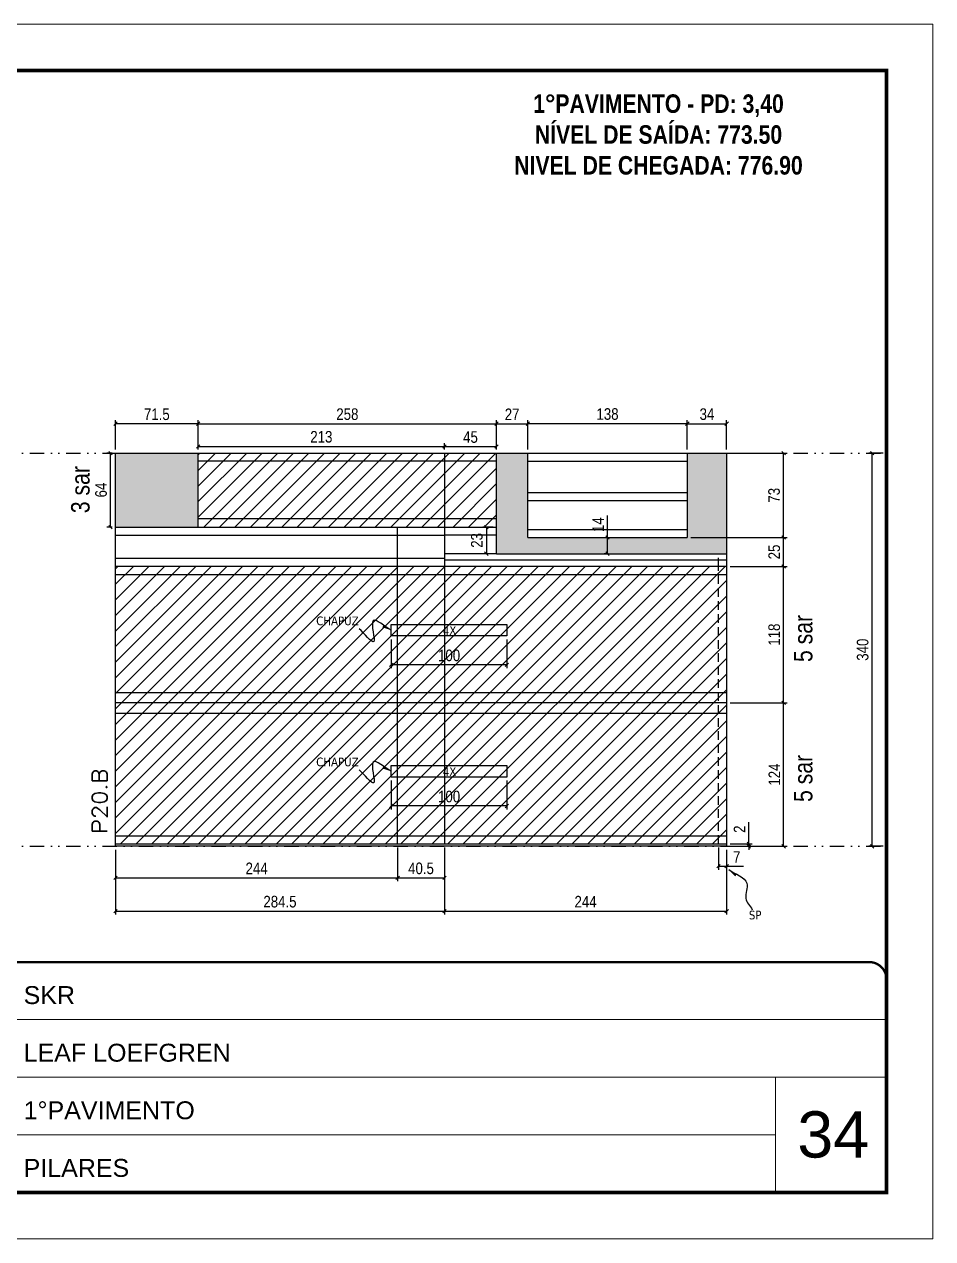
# Model space of a CAD drawing. Extents: x 14400 to 27878, y -21631 to 6985.
# Drawn here: x 16698 to 17483, y -3254 to -2204 of the extents above; entities that cross this region are included whole.
import ezdxf

# ---------------------------------------------------------------- set-up
doc = ezdxf.new("R2010")
doc.units = 0
for name, pattern in [('CONTINUO', [0]), ('DASHED', [0.75, 0.5, -0.25]), ('DIVIDE2', [0.625, 0.25, -0.125, 0, -0.125, 0, -0.125]), ('HIDDEN', [0.375, 0.25, -0.125])]:
    doc.linetypes.add(name, pattern=pattern)
for name, color, linetype, lineweight in [('CARIMBO', 255, 'Continuous', 9), ('Folhas', 255, 'Continuous', 9), ('Hachura', 251, 'Continuous', 9), ('SARRAFO DE PRESSAO', 251, 'DASHED', 9), ('Texto Seção', 7, 'Continuous', 15)]:
    doc.layers.add(name, color=color, linetype=linetype, lineweight=lineweight)
for name, color, linetype in [('COTA', 241, 'Continuous'), ('NOMENCLATURA', 7, 'Continuous'), ('Nível', 160, 'Continuous'), ('Painéis', 200, 'Continuous'), ('SARR_2.2x10', 60, 'Continuous'), ('SARR_2.2x7', 40, 'Continuous'), ('SARR_EDITAR', 141, 'Continuous'), ('Sarrafo de Pressão', 42, 'HIDDEN'), ('texto', 7, 'Continuous')]:
    doc.layers.add(name, color=color, linetype=linetype)
doc.styles.add('ARIAL', font='arial.ttf')
doc.styles.add('ARIAL_NARROW', font='ARIALN.TTF', dxfattribs={"height": 0.2})
doc.styles.add('COTA TECNICA', font='techl___.ttf', dxfattribs={"height": 10})
doc.styles.add('COTA TECNICA-50', font='techl___.ttf', dxfattribs={"height": 10})
doc.styles.add('REGUA-120', font='ROMANS.shx', dxfattribs={"height": 15})
doc.styles.add('ROMANC', font='techb___.ttf', dxfattribs={"height": 2.5})
doc.styles.get("Standard").update_dxf_attribs({"font": 'arial.ttf'})
doc.dimstyles.new('COTA PAINEL-50', dxfattribs={"dimtxt": 10, "dimasz": 3, "dimexe": 3, "dimexo": 3, "dimgap": 3, "dimtad": 1, "dimdec": 1, "dimzin": 12, "dimdsep": 46, "dimtxsty": 'COTA TECNICA-50', "dimblk1": 'OBLIQUE', "dimblk2": 'OBLIQUE', "dimsah": 1, "dimcen": 0.9, "dimclrd": 4, "dimclre": 4, "dimclrt": 240, "dimadec": 1, "dimazin": 3, "dimtfac": 1, "dimtdec": 1, "dimtmove": 0, "dimatfit": 3, "dimfxl": 1, "dimtolj": 1, "dimtzin": 12, "dimarcsym": 0})
doc.dimstyles.new('PAINEL', dxfattribs={"dimtxt": 10, "dimasz": 3, "dimexe": 3, "dimexo": 3, "dimgap": 3, "dimtad": 1, "dimdec": 1, "dimzin": 12, "dimdsep": 46, "dimtxsty": 'COTA TECNICA', "dimblk1": 'OBLIQUE', "dimblk2": 'OBLIQUE', "dimsah": 1, "dimcen": 0.9, "dimclrd": 4, "dimclre": 4, "dimclrt": 240, "dimadec": 1, "dimazin": 3, "dimtfac": 1, "dimtdec": 1, "dimtmove": 0, "dimatfit": 3, "dimfxl": 1, "dimtolj": 1, "dimtzin": 12, "dimarcsym": 0})
doc.dimstyles.get("Standard").update_dxf_attribs({"dimtxt": 0.18, "dimasz": 0.18, "dimexe": 0.18, "dimexo": 0.0625, "dimgap": 0.09, "dimtad": 0, "dimtih": 1, "dimtoh": 1, "dimdec": 4, "dimzin": 0, "dimdsep": 46, "dimtxsty": 'Standard', "dimcen": 0.09, "dimadec": 0, "dimazin": 0, "dimtfac": 1, "dimtdec": 4, "dimtofl": 0, "dimtmove": 0, "dimatfit": 3, "dimfxl": 1, "dimtolj": 1, "dimtzin": 0, "dimarcsym": 0})

# ---------------------------------------------------------------- blocks, each defined once
blk = doc.blocks.new('9999999999')
at = {"color": 30, "linetype": 'CONTINUO'}
for p, q in [((98564.6, 34379.6), (99584, 34379.6)), ((98564.6, 34329.8), (99488, 34329.8)), ((99584, 34329.8), (99488, 34329.8)), ((99488, 34329.8), (99488, 34230.2)), ((98564.6, 34280), (99488, 34280))]:
    blk.add_line(p, q, dxfattribs=at)
at = {"color": 30, "linetype": 'CONTINUO', "const_width": 2}
blk.add_lwpolyline([(99584, 34230.2), (99584, 34414.4, 0.414214), (99569, 34429.4), (98229, 34429.4, 0.414214), (98214, 34414.4), (98214, 34245.2, 0.414214), (98229, 34230.2), (99584, 34230.2)], format="xyb", dxfattribs=at)
at = {"layer": 'Folhas'}
blk.add_lwpolyline([(98139, 34190.2), (99624, 34190.2), (99624, 35240.2), (98139, 35240.2)], close=True, dxfattribs=at)
at = {"layer": 'Folhas', "color": 30, "const_width": 3}
blk.add_lwpolyline([(98214, 34230.2), (99584, 34230.2), (99584, 35200.2), (98214, 35200.2)], close=True, dxfattribs=at)
at = {"color": 7, "linetype": 'Continuous', "ltscale": 5, "style": 'ARIAL'}
for s, height, p in [('SKR', 15.48, (98837.7, 34393.1)), ('LEAF LOEFGREN', 15.483, (98837.7, 34343.3)), ('1°PAVIMENTO', 15.483, (98837.7, 34293.5)), ('PILARES', 15.48, (98837.7, 34243.7))]:
    blk.add_text(s, height=height, dxfattribs=at).set_placement(p)
blk = doc.blocks.new('_Oblique')
at = {"color": 0, "linetype": 'ByBlock', "lineweight": -2}
blk.add_line((-0.5, -0.5), (0.5, 0.5), dxfattribs=at)
blk = doc.blocks.new('*D1180')
at = {"layer": 'COTA', "color": 4, "lineweight": -2, "transparency": 16777216}
for p, q in [((17298.2, -2915.6), (17298.2, -2934.8)), ((17305.2, -2917.6), (17305.2, -2934.8)), ((17298.2, -2931.8), (17305.2, -2931.8)), ((17305.2, -2931.8), (17319.9, -2931.8))]:
    blk.add_line(p, q, dxfattribs=at)
at = {"layer": 'Defpoints', "color": 0, "transparency": 16777216}
for p in [(17298.2, -2912.6), (17305.2, -2914.6), (17305.2, -2931.8)]:
    blk.add_point(p, dxfattribs=at)
at = {"layer": 'COTA', "color": 4, "lineweight": -2, "transparency": 16777216, "xscale": 3, "yscale": 3, "zscale": 3, "rotation": 180}
blk.add_blockref('_Oblique', (17298.2, -2931.8), dxfattribs=at)
at = {"layer": 'COTA', "color": 4, "lineweight": -2, "transparency": 16777216, "xscale": 3, "yscale": 3, "zscale": 3}
blk.add_blockref('_Oblique', (17305.2, -2931.8), dxfattribs=at)
at = {"layer": 'COTA', "color": 240, "transparency": 16777216, "insert": (17314, -2923.8), "char_height": 10, "attachment_point": 5, "style": 'COTA TECNICA-50'}
blk.add_mtext('\\A1;7', dxfattribs=at)
blk = doc.blocks.new('*D1181')
at = {"layer": 'COTA', "color": 4, "lineweight": -2, "transparency": 16777216}
for p, q in [((17324.4, -2912.6), (17324.4, -2893.8)), ((17308.2, -2912.6), (17327.4, -2912.6)), ((17308.2, -2914.6), (17327.4, -2914.6)), ((17324.4, -2914.6), (17324.4, -2912.6)), ((17324.4, -2914.6), (17324.4, -2917.6))]:
    blk.add_line(p, q, dxfattribs=at)
at = {"layer": 'Defpoints', "color": 0, "transparency": 16777216}
for p in [(17305.2, -2912.6), (17305.2, -2914.6), (17324.4, -2914.6)]:
    blk.add_point(p, dxfattribs=at)
at = {"layer": 'COTA', "color": 4, "lineweight": -2, "transparency": 16777216, "xscale": 3, "yscale": 3, "zscale": 3}
for p, rotation in [((17324.4, -2912.6), 270), ((17324.4, -2914.6), 90)]:
    blk.add_blockref('_Oblique', p, dxfattribs=dict(at, rotation=rotation))
at = {"layer": 'COTA', "color": 240, "transparency": 16777216, "insert": (17316.4, -2899.8), "char_height": 10, "attachment_point": 5, "rotation": 90, "style": 'COTA TECNICA-50'}
blk.add_mtext('\\A1;2', dxfattribs=at)
blk = doc.blocks.new('*D1187')
at = {"layer": 'COTA', "color": 4, "lineweight": -2, "transparency": 16777216}
for p, q in [((17308.2, -2790.6), (17357.5, -2790.6)), ((17354.5, -2914.6), (17354.5, -2790.6)), ((17308.2, -2914.6), (17357.5, -2914.6))]:
    blk.add_line(p, q, dxfattribs=at)
at = {"layer": 'Defpoints', "color": 0, "transparency": 16777216}
for p in [(17305.2, -2790.6), (17354.5, -2790.6), (17305.2, -2914.6)]:
    blk.add_point(p, dxfattribs=at)
at = {"layer": 'COTA', "color": 4, "lineweight": -2, "transparency": 16777216, "xscale": 3, "yscale": 3, "zscale": 3}
for p, rotation in [((17354.5, -2790.6), 90), ((17354.5, -2914.6), 270)]:
    blk.add_blockref('_Oblique', p, dxfattribs=dict(at, rotation=rotation))
at = {"layer": 'COTA', "color": 240, "transparency": 16777216, "insert": (17346.5, -2852.6), "char_height": 10, "attachment_point": 5, "rotation": 90, "style": 'COTA TECNICA'}
blk.add_mtext('\\A1;124', dxfattribs=at)
blk = doc.blocks.new('*D1188')
at = {"layer": 'COTA', "color": 4, "linetype": 'ByBlock', "lineweight": -2, "transparency": 16777216}
for p, q in [((17015.2, -2857.7), (17015.2, -2882.7)), ((17115.2, -2857.7), (17115.2, -2882.7)), ((17115.2, -2879.7), (17015.2, -2879.7))]:
    blk.add_line(p, q, dxfattribs=at)
at = {"layer": 'Defpoints', "color": 0, "linetype": 'ByBlock', "transparency": 16777216}
for p in [(17015.2, -2854.7), (17115.2, -2854.7), (17015.2, -2879.7)]:
    blk.add_point(p, dxfattribs=at)
at = {"layer": 'COTA', "color": 4, "linetype": 'ByBlock', "lineweight": -2, "transparency": 16777216, "xscale": 3, "yscale": 3, "zscale": 3, "rotation": 180}
blk.add_blockref('_Oblique', (17015.2, -2879.7), dxfattribs=at)
at = {"layer": 'COTA', "color": 4, "linetype": 'ByBlock', "lineweight": -2, "transparency": 16777216, "xscale": 3, "yscale": 3, "zscale": 3}
blk.add_blockref('_Oblique', (17115.2, -2879.7), dxfattribs=at)
at = {"layer": 'COTA', "color": 240, "linetype": 'ByBlock', "transparency": 16777216, "insert": (17065.2, -2871.6), "char_height": 10, "attachment_point": 5, "style": 'COTA TECNICA'}
blk.add_mtext('\\A1;100', dxfattribs=at)
blk = doc.blocks.new('*D1189')
at = {"layer": 'COTA', "color": 4, "lineweight": -2, "transparency": 16777216}
for p, q in [((16776.7, -2917.6), (16776.7, -2973.6)), ((17061.2, -2915.6), (17061.2, -2973.6)), ((16776.7, -2970.6), (17061.2, -2970.6))]:
    blk.add_line(p, q, dxfattribs=at)
at = {"layer": 'Defpoints', "color": 0, "transparency": 16777216}
for p in [(16776.7, -2914.6), (17061.2, -2912.6), (17061.2, -2970.6)]:
    blk.add_point(p, dxfattribs=at)
at = {"layer": 'COTA', "color": 4, "lineweight": -2, "transparency": 16777216, "xscale": 3, "yscale": 3, "zscale": 3, "rotation": 180}
blk.add_blockref('_Oblique', (16776.7, -2970.6), dxfattribs=at)
at = {"layer": 'COTA', "color": 4, "lineweight": -2, "transparency": 16777216, "xscale": 3, "yscale": 3, "zscale": 3}
blk.add_blockref('_Oblique', (17061.2, -2970.6), dxfattribs=at)
at = {"layer": 'COTA', "color": 240, "transparency": 16777216, "insert": (16918.9, -2962.5), "char_height": 10, "attachment_point": 5, "style": 'COTA TECNICA'}
blk.add_mtext('\\A1;284.5', dxfattribs=at)
blk = doc.blocks.new('*D1190')
at = {"layer": 'COTA', "color": 4, "lineweight": -2, "transparency": 16777216}
for p, q in [((17061.2, -2915.6), (17061.2, -2973.6)), ((17305.2, -2917.6), (17305.2, -2973.6)), ((17061.2, -2970.6), (17305.2, -2970.6))]:
    blk.add_line(p, q, dxfattribs=at)
at = {"layer": 'Defpoints', "color": 0, "transparency": 16777216}
for p in [(17061.2, -2912.6), (17305.2, -2914.6), (17305.2, -2970.6)]:
    blk.add_point(p, dxfattribs=at)
at = {"layer": 'COTA', "color": 4, "lineweight": -2, "transparency": 16777216, "xscale": 3, "yscale": 3, "zscale": 3, "rotation": 180}
blk.add_blockref('_Oblique', (17061.2, -2970.6), dxfattribs=at)
at = {"layer": 'COTA', "color": 4, "lineweight": -2, "transparency": 16777216, "xscale": 3, "yscale": 3, "zscale": 3}
blk.add_blockref('_Oblique', (17305.2, -2970.6), dxfattribs=at)
at = {"layer": 'COTA', "color": 240, "transparency": 16777216, "insert": (17183.2, -2962.5), "char_height": 10, "attachment_point": 5, "style": 'COTA TECNICA'}
blk.add_mtext('\\A1;244', dxfattribs=at)
blk = doc.blocks.new('*D1191')
at = {"layer": 'COTA', "color": 4, "lineweight": -2, "transparency": 16777216}
for p, q in [((16776.7, -2917.6), (16776.7, -2944.8)), ((17020.7, -2915.6), (17020.7, -2944.8)), ((16776.7, -2941.8), (17020.7, -2941.8))]:
    blk.add_line(p, q, dxfattribs=at)
at = {"layer": 'Defpoints', "color": 0, "transparency": 16777216}
for p in [(16776.7, -2914.6), (17020.7, -2912.6), (17020.7, -2941.8)]:
    blk.add_point(p, dxfattribs=at)
at = {"layer": 'COTA', "color": 4, "lineweight": -2, "transparency": 16777216, "xscale": 3, "yscale": 3, "zscale": 3, "rotation": 180}
blk.add_blockref('_Oblique', (16776.7, -2941.8), dxfattribs=at)
at = {"layer": 'COTA', "color": 4, "lineweight": -2, "transparency": 16777216, "xscale": 3, "yscale": 3, "zscale": 3}
blk.add_blockref('_Oblique', (17020.7, -2941.8), dxfattribs=at)
at = {"layer": 'COTA', "color": 240, "transparency": 16777216, "insert": (16898.7, -2933.7), "char_height": 10, "attachment_point": 5, "style": 'COTA TECNICA'}
blk.add_mtext('\\A1;244', dxfattribs=at)
blk = doc.blocks.new('*D1192')
at = {"layer": 'COTA', "color": 4, "lineweight": -2, "transparency": 16777216}
for p, q in [((17020.7, -2915.6), (17020.7, -2944.8)), ((17061.2, -2915.6), (17061.2, -2944.8)), ((17020.7, -2941.8), (17061.2, -2941.8))]:
    blk.add_line(p, q, dxfattribs=at)
at = {"layer": 'Defpoints', "color": 0, "transparency": 16777216}
for p in [(17020.7, -2912.6), (17061.2, -2912.6), (17061.2, -2941.8)]:
    blk.add_point(p, dxfattribs=at)
at = {"layer": 'COTA', "color": 4, "lineweight": -2, "transparency": 16777216, "xscale": 3, "yscale": 3, "zscale": 3, "rotation": 180}
blk.add_blockref('_Oblique', (17020.7, -2941.8), dxfattribs=at)
at = {"layer": 'COTA', "color": 4, "lineweight": -2, "transparency": 16777216, "xscale": 3, "yscale": 3, "zscale": 3}
blk.add_blockref('_Oblique', (17061.2, -2941.8), dxfattribs=at)
at = {"layer": 'COTA', "color": 240, "transparency": 16777216, "insert": (17040.9, -2933.7), "char_height": 10, "attachment_point": 5, "style": 'COTA TECNICA'}
blk.add_mtext('\\A1;40.5', dxfattribs=at)
blk = doc.blocks.new('*D1735')
at = {"layer": 'COTA', "color": 4, "lineweight": -2, "transparency": 16777216}
for p, q in [((17308.2, -2672.6), (17357.5, -2672.6)), ((17354.5, -2790.6), (17354.5, -2672.6)), ((17308.2, -2790.6), (17357.5, -2790.6))]:
    blk.add_line(p, q, dxfattribs=at)
at = {"layer": 'Defpoints', "color": 0, "transparency": 16777216}
for p in [(17305.2, -2672.6), (17354.5, -2672.6), (17305.2, -2790.6)]:
    blk.add_point(p, dxfattribs=at)
at = {"layer": 'COTA', "color": 4, "lineweight": -2, "transparency": 16777216, "xscale": 3, "yscale": 3, "zscale": 3}
for p, rotation in [((17354.5, -2672.6), 90), ((17354.5, -2790.6), 270)]:
    blk.add_blockref('_Oblique', p, dxfattribs=dict(at, rotation=rotation))
at = {"layer": 'COTA', "color": 240, "transparency": 16777216, "insert": (17346.4, -2731.6), "char_height": 10, "attachment_point": 5, "rotation": 90, "style": 'COTA TECNICA'}
blk.add_mtext('\\A1;118', dxfattribs=at)
blk = doc.blocks.new('*D1736')
at = {"layer": 'COTA', "color": 4, "linetype": 'ByBlock', "lineweight": -2, "transparency": 16777216}
for p, q in [((17015.2, -2735.7), (17015.2, -2760.7)), ((17115.2, -2735.7), (17115.2, -2760.7)), ((17115.2, -2757.7), (17015.2, -2757.7))]:
    blk.add_line(p, q, dxfattribs=at)
at = {"layer": 'Defpoints', "color": 0, "linetype": 'ByBlock', "transparency": 16777216}
for p in [(17015.2, -2732.7), (17115.2, -2732.7), (17015.2, -2757.7)]:
    blk.add_point(p, dxfattribs=at)
at = {"layer": 'COTA', "color": 4, "linetype": 'ByBlock', "lineweight": -2, "transparency": 16777216, "xscale": 3, "yscale": 3, "zscale": 3, "rotation": 180}
blk.add_blockref('_Oblique', (17015.2, -2757.7), dxfattribs=at)
at = {"layer": 'COTA', "color": 4, "linetype": 'ByBlock', "lineweight": -2, "transparency": 16777216, "xscale": 3, "yscale": 3, "zscale": 3}
blk.add_blockref('_Oblique', (17115.2, -2757.7), dxfattribs=at)
at = {"layer": 'COTA', "color": 240, "linetype": 'ByBlock', "transparency": 16777216, "insert": (17065.2, -2749.6), "char_height": 10, "attachment_point": 5, "style": 'COTA TECNICA'}
blk.add_mtext('\\A1;100', dxfattribs=at)
blk = doc.blocks.new('*D4496')
at = {"layer": 'COTA', "color": 4, "lineweight": -2, "transparency": 16777216}
for p, q in [((17440.5, -2574.6), (17428.1, -2574.6)), ((17431.1, -2914.6), (17431.1, -2574.6)), ((17440.5, -2914.6), (17428.1, -2914.6))]:
    blk.add_line(p, q, dxfattribs=at)
at = {"layer": 'Defpoints', "color": 0, "transparency": 16777216}
for p in [(17431.1, -2574.6), (17443.5, -2574.6), (17443.5, -2914.6)]:
    blk.add_point(p, dxfattribs=at)
at = {"layer": 'COTA', "color": 4, "lineweight": -2, "transparency": 16777216, "xscale": 3, "yscale": 3, "zscale": 3}
for p, rotation in [((17431.1, -2574.6), 90), ((17431.1, -2914.6), 270)]:
    blk.add_blockref('_Oblique', p, dxfattribs=dict(at, rotation=rotation))
at = {"layer": 'COTA', "color": 240, "transparency": 16777216, "insert": (17422.9, -2744.6), "char_height": 10, "attachment_point": 5, "rotation": 90, "style": 'COTA TECNICA'}
blk.add_mtext('\\A1;340', dxfattribs=at)
blk = doc.blocks.new('*D4500')
at = {"layer": 'COTA', "color": 4, "lineweight": -2, "transparency": 16777216}
for p, q in [((16776.7, -2571.6), (16776.7, -2546.2)), ((16848.2, -2549.2), (16776.7, -2549.2)), ((16848.2, -2571.6), (16848.2, -2546.2))]:
    blk.add_line(p, q, dxfattribs=at)
at = {"layer": 'Defpoints', "color": 0, "transparency": 16777216}
for p in [(16776.7, -2549.2), (16776.7, -2574.6), (16848.2, -2574.6)]:
    blk.add_point(p, dxfattribs=at)
at = {"layer": 'COTA', "color": 4, "lineweight": -2, "transparency": 16777216, "xscale": 3, "yscale": 3, "zscale": 3, "rotation": 180}
blk.add_blockref('_Oblique', (16776.7, -2549.2), dxfattribs=at)
at = {"layer": 'COTA', "color": 4, "lineweight": -2, "transparency": 16777216, "xscale": 3, "yscale": 3, "zscale": 3}
blk.add_blockref('_Oblique', (16848.2, -2549.2), dxfattribs=at)
at = {"layer": 'COTA', "color": 240, "transparency": 16777216, "insert": (16812.4, -2541.1), "char_height": 10, "attachment_point": 5, "style": 'COTA TECNICA'}
blk.add_mtext('\\A1;71.5', dxfattribs=at)
blk = doc.blocks.new('*D4501')
at = {"layer": 'COTA', "color": 4, "lineweight": -2, "transparency": 16777216}
for p, q in [((17106.2, -2571.6), (17106.2, -2546.2)), ((17106.2, -2549.2), (17133.2, -2549.2)), ((17133.2, -2571.6), (17133.2, -2546.2))]:
    blk.add_line(p, q, dxfattribs=at)
at = {"layer": 'Defpoints', "color": 0, "transparency": 16777216}
for p in [(17133.2, -2549.2), (17106.2, -2574.6), (17133.2, -2574.6)]:
    blk.add_point(p, dxfattribs=at)
at = {"layer": 'COTA', "color": 4, "lineweight": -2, "transparency": 16777216, "xscale": 3, "yscale": 3, "zscale": 3, "rotation": 180}
blk.add_blockref('_Oblique', (17106.2, -2549.2), dxfattribs=at)
at = {"layer": 'COTA', "color": 4, "lineweight": -2, "transparency": 16777216, "xscale": 3, "yscale": 3, "zscale": 3}
blk.add_blockref('_Oblique', (17133.2, -2549.2), dxfattribs=at)
at = {"layer": 'COTA', "color": 240, "transparency": 16777216, "insert": (17119.7, -2541.1), "char_height": 10, "attachment_point": 5, "style": 'COTA TECNICA'}
blk.add_mtext('\\A1;27', dxfattribs=at)
blk = doc.blocks.new('*D4502')
at = {"layer": 'COTA', "color": 4, "lineweight": -2, "transparency": 16777216}
for p, q in [((16848.2, -2571.6), (16848.2, -2546.2)), ((16848.2, -2549.2), (17106.2, -2549.2)), ((17106.2, -2571.6), (17106.2, -2546.2))]:
    blk.add_line(p, q, dxfattribs=at)
at = {"layer": 'Defpoints', "color": 0, "transparency": 16777216}
for p in [(17106.2, -2549.2), (16848.2, -2574.6), (17106.2, -2574.6)]:
    blk.add_point(p, dxfattribs=at)
at = {"layer": 'COTA', "color": 4, "lineweight": -2, "transparency": 16777216, "xscale": 3, "yscale": 3, "zscale": 3, "rotation": 180}
blk.add_blockref('_Oblique', (16848.2, -2549.2), dxfattribs=at)
at = {"layer": 'COTA', "color": 4, "lineweight": -2, "transparency": 16777216, "xscale": 3, "yscale": 3, "zscale": 3}
blk.add_blockref('_Oblique', (17106.2, -2549.2), dxfattribs=at)
at = {"layer": 'COTA', "color": 240, "transparency": 16777216, "insert": (16977.2, -2541), "char_height": 10, "attachment_point": 5, "style": 'COTA TECNICA'}
blk.add_mtext('\\A1;258', dxfattribs=at)
blk = doc.blocks.new('*D4503')
at = {"layer": 'COTA', "color": 4, "lineweight": -2, "transparency": 16777216}
for p, q in [((16848.2, -2571.6), (16848.2, -2565.9)), ((16848.2, -2568.9), (17061.2, -2568.9)), ((17061.2, -2571.6), (17061.2, -2565.9))]:
    blk.add_line(p, q, dxfattribs=at)
at = {"layer": 'Defpoints', "color": 0, "transparency": 16777216}
for p in [(17061.2, -2568.9), (16848.2, -2574.6), (17061.2, -2574.6)]:
    blk.add_point(p, dxfattribs=at)
at = {"layer": 'COTA', "color": 4, "lineweight": -2, "transparency": 16777216, "xscale": 3, "yscale": 3, "zscale": 3, "rotation": 180}
blk.add_blockref('_Oblique', (16848.2, -2568.9), dxfattribs=at)
at = {"layer": 'COTA', "color": 4, "lineweight": -2, "transparency": 16777216, "xscale": 3, "yscale": 3, "zscale": 3}
blk.add_blockref('_Oblique', (17061.2, -2568.9), dxfattribs=at)
at = {"layer": 'COTA', "color": 240, "transparency": 16777216, "insert": (16954.7, -2560.6), "char_height": 10, "attachment_point": 5, "style": 'COTA TECNICA'}
blk.add_mtext('\\A1;213', dxfattribs=at)
blk = doc.blocks.new('*D4504')
at = {"layer": 'COTA', "color": 4, "lineweight": -2, "transparency": 16777216}
for p, q in [((17061.2, -2571.6), (17061.2, -2565.9)), ((17061.2, -2568.9), (17106.2, -2568.9)), ((17106.2, -2571.6), (17106.2, -2565.9))]:
    blk.add_line(p, q, dxfattribs=at)
at = {"layer": 'Defpoints', "color": 0, "transparency": 16777216}
for p in [(17106.2, -2568.9), (17061.2, -2574.6), (17106.2, -2574.6)]:
    blk.add_point(p, dxfattribs=at)
at = {"layer": 'COTA', "color": 4, "lineweight": -2, "transparency": 16777216, "xscale": 3, "yscale": 3, "zscale": 3, "rotation": 180}
blk.add_blockref('_Oblique', (17061.2, -2568.9), dxfattribs=at)
at = {"layer": 'COTA', "color": 4, "lineweight": -2, "transparency": 16777216, "xscale": 3, "yscale": 3, "zscale": 3}
blk.add_blockref('_Oblique', (17106.2, -2568.9), dxfattribs=at)
at = {"layer": 'COTA', "color": 240, "transparency": 16777216, "insert": (17083.7, -2560.8), "char_height": 10, "attachment_point": 5, "style": 'COTA TECNICA'}
blk.add_mtext('\\A1;45', dxfattribs=at)
blk = doc.blocks.new('*D4499')
at = {"layer": 'COTA', "color": 4, "lineweight": -2, "transparency": 16777216}
for p, q in [((16773.7, -2574.6), (16769.3, -2574.6)), ((16772.3, -2638.6), (16772.3, -2574.6)), ((16773.7, -2638.6), (16769.3, -2638.6))]:
    blk.add_line(p, q, dxfattribs=at)
at = {"layer": 'Defpoints', "color": 0, "transparency": 16777216}
for p in [(16772.3, -2574.6), (16776.7, -2574.6), (16776.7, -2638.6)]:
    blk.add_point(p, dxfattribs=at)
at = {"layer": 'COTA', "color": 4, "lineweight": -2, "transparency": 16777216, "xscale": 3, "yscale": 3, "zscale": 3}
for p, rotation in [((16772.3, -2574.6), 90), ((16772.3, -2638.6), 270)]:
    blk.add_blockref('_Oblique', p, dxfattribs=dict(at, rotation=rotation))
at = {"layer": 'COTA', "color": 240, "transparency": 16777216, "insert": (16764.2, -2606.6), "char_height": 10, "attachment_point": 5, "rotation": 90, "style": 'COTA TECNICA'}
blk.add_mtext('\\A1;64', dxfattribs=at)
blk = doc.blocks.new('*D4505')
at = {"layer": 'COTA', "color": 4, "lineweight": -2, "transparency": 16777216}
for p, q in [((17133.2, -2571.6), (17133.2, -2546.2)), ((17271.2, -2549.2), (17133.2, -2549.2)), ((17271.2, -2571.6), (17271.2, -2546.2))]:
    blk.add_line(p, q, dxfattribs=at)
at = {"layer": 'Defpoints', "color": 0, "transparency": 16777216}
for p in [(17133.2, -2549.2), (17133.2, -2574.6), (17271.2, -2574.6)]:
    blk.add_point(p, dxfattribs=at)
at = {"layer": 'COTA', "color": 4, "lineweight": -2, "transparency": 16777216, "xscale": 3, "yscale": 3, "zscale": 3, "rotation": 180}
blk.add_blockref('_Oblique', (17133.2, -2549.2), dxfattribs=at)
at = {"layer": 'COTA', "color": 4, "lineweight": -2, "transparency": 16777216, "xscale": 3, "yscale": 3, "zscale": 3}
blk.add_blockref('_Oblique', (17271.2, -2549.2), dxfattribs=at)
at = {"layer": 'COTA', "color": 240, "transparency": 16777216, "insert": (17202.2, -2540.9), "char_height": 10, "attachment_point": 5, "style": 'COTA TECNICA'}
blk.add_mtext('\\A1;138', dxfattribs=at)
blk = doc.blocks.new('*D4506')
at = {"layer": 'COTA', "color": 4, "lineweight": -2, "transparency": 16777216}
for p, q in [((17271.2, -2571.6), (17271.2, -2546.2)), ((17271.2, -2549.2), (17305.2, -2549.2)), ((17305.2, -2571.6), (17305.2, -2546.2))]:
    blk.add_line(p, q, dxfattribs=at)
at = {"layer": 'Defpoints', "color": 0, "transparency": 16777216}
for p in [(17305.2, -2549.2), (17271.2, -2574.6), (17305.2, -2574.6)]:
    blk.add_point(p, dxfattribs=at)
at = {"layer": 'COTA', "color": 4, "lineweight": -2, "transparency": 16777216, "xscale": 3, "yscale": 3, "zscale": 3, "rotation": 180}
blk.add_blockref('_Oblique', (17271.2, -2549.2), dxfattribs=at)
at = {"layer": 'COTA', "color": 4, "lineweight": -2, "transparency": 16777216, "xscale": 3, "yscale": 3, "zscale": 3}
blk.add_blockref('_Oblique', (17305.2, -2549.2), dxfattribs=at)
at = {"layer": 'COTA', "color": 240, "transparency": 16777216, "insert": (17288.2, -2541), "char_height": 10, "attachment_point": 5, "style": 'COTA TECNICA'}
blk.add_mtext('\\A1;34', dxfattribs=at)
blk = doc.blocks.new('*D4507')
at = {"layer": 'COTA', "color": 4, "lineweight": -2, "transparency": 16777216}
for p, q in [((17308.2, -2574.6), (17357.5, -2574.6)), ((17354.5, -2647.6), (17354.5, -2574.6)), ((17274.2, -2647.6), (17357.5, -2647.6))]:
    blk.add_line(p, q, dxfattribs=at)
at = {"layer": 'Defpoints', "color": 0, "transparency": 16777216}
for p in [(17305.2, -2574.6), (17354.5, -2574.6), (17271.2, -2647.6)]:
    blk.add_point(p, dxfattribs=at)
at = {"layer": 'COTA', "color": 4, "lineweight": -2, "transparency": 16777216, "xscale": 3, "yscale": 3, "zscale": 3}
for p, rotation in [((17354.5, -2574.6), 90), ((17354.5, -2647.6), 270)]:
    blk.add_blockref('_Oblique', p, dxfattribs=dict(at, rotation=rotation))
at = {"layer": 'COTA', "color": 240, "transparency": 16777216, "insert": (17346.3, -2611.1), "char_height": 10, "attachment_point": 5, "rotation": 90, "style": 'COTA TECNICA'}
blk.add_mtext('\\A1;73', dxfattribs=at)
blk = doc.blocks.new('*D4508')
at = {"layer": 'COTA', "color": 4, "lineweight": -2, "transparency": 16777216}
for p, q in [((17274.2, -2647.6), (17357.5, -2647.6)), ((17354.5, -2672.6), (17354.5, -2647.6)), ((17308.2, -2672.6), (17357.5, -2672.6))]:
    blk.add_line(p, q, dxfattribs=at)
at = {"layer": 'Defpoints', "color": 0, "transparency": 16777216}
for p in [(17271.2, -2647.6), (17354.5, -2647.6), (17305.2, -2672.6)]:
    blk.add_point(p, dxfattribs=at)
at = {"layer": 'COTA', "color": 4, "lineweight": -2, "transparency": 16777216, "xscale": 3, "yscale": 3, "zscale": 3}
for p, rotation in [((17354.5, -2647.6), 90), ((17354.5, -2672.6), 270)]:
    blk.add_blockref('_Oblique', p, dxfattribs=dict(at, rotation=rotation))
at = {"layer": 'COTA', "color": 240, "transparency": 16777216, "insert": (17346.4, -2660.1), "char_height": 10, "attachment_point": 5, "rotation": 90, "style": 'COTA TECNICA'}
blk.add_mtext('\\A1;25', dxfattribs=at)
blk = doc.blocks.new('*D4509')
at = {"layer": 'COTA', "color": 4, "lineweight": -2, "transparency": 16777216}
for p, q in [((17103.2, -2638.6), (17094.4, -2638.6)), ((17097.4, -2638.6), (17097.4, -2661.6)), ((17103.2, -2661.6), (17094.4, -2661.6))]:
    blk.add_line(p, q, dxfattribs=at)
at = {"layer": 'Defpoints', "color": 0, "transparency": 16777216}
for p in [(17106.2, -2638.6), (17097.4, -2661.6), (17106.2, -2661.6)]:
    blk.add_point(p, dxfattribs=at)
at = {"layer": 'COTA', "color": 4, "lineweight": -2, "transparency": 16777216, "xscale": 3, "yscale": 3, "zscale": 3}
for p, rotation in [((17097.4, -2638.6), 90), ((17097.4, -2661.6), 270)]:
    blk.add_blockref('_Oblique', p, dxfattribs=dict(at, rotation=rotation))
at = {"layer": 'COTA', "color": 240, "transparency": 16777216, "insert": (17089.2, -2650.1), "char_height": 10, "attachment_point": 5, "rotation": 90, "style": 'COTA TECNICA'}
blk.add_mtext('\\A1;23', dxfattribs=at)
blk = doc.blocks.new('*D4510')
at = {"layer": 'COTA', "color": 4, "lineweight": -2, "transparency": 16777216}
for p, q in [((17202.2, -2647.6), (17202.2, -2628.5)), ((17202.2, -2661.6), (17202.2, -2647.6)), ((17202.7, -2661.6), (17199.2, -2661.6))]:
    blk.add_line(p, q, dxfattribs=at)
at = {"layer": 'Defpoints', "color": 0, "transparency": 16777216}
for p in [(17202.2, -2647.6), (17202.2, -2647.6), (17205.7, -2661.6)]:
    blk.add_point(p, dxfattribs=at)
at = {"layer": 'COTA', "color": 4, "lineweight": -2, "transparency": 16777216, "xscale": 3, "yscale": 3, "zscale": 3}
for p, rotation in [((17202.2, -2647.6), 90), ((17202.2, -2661.6), 270)]:
    blk.add_blockref('_Oblique', p, dxfattribs=dict(at, rotation=rotation))
at = {"layer": 'COTA', "color": 240, "transparency": 16777216, "insert": (17194.1, -2636.5), "char_height": 10, "attachment_point": 5, "rotation": 90, "style": 'COTA TECNICA'}
blk.add_mtext('\\A1;14', dxfattribs=at)

msp = doc.modelspace()

# ---------------------------------------------------------------- hatches: boundary and pattern name
at = {"layer": 'COTA'}
h = msp.add_hatch(dxfattribs=at)
h.set_pattern_fill('AR-CONC', color=256, scale=0.03)
h.paths.add_polyline_path([(16848.16, -2574.59), (16776.66, -2574.59), (16776.66, -2638.59), (16848.16, -2638.59)])
h.paths.add_polyline_path([(17106.16, -2661.59), (17305.16, -2661.59), (17305.16, -2574.59), (17271.16, -2574.59), (17271.16, -2647.59), (17133.16, -2647.59), (17133.16, -2574.59), (17106.16, -2574.59)])
at = {"layer": 'Hachura', "linetype": 'ByBlock'}
h = msp.add_hatch(dxfattribs=at)
h.set_pattern_fill('ANSI31', color=256, scale=3)
h.paths.add_polyline_path([(16446.13, -2574.59), (16446.13, -2638.59), (16632.63, -2638.59), (16632.63, -2574.59)])
h.paths.add_polyline_path([(16632.63, -2790.59), (16632.63, -2672.59), (16446.13, -2672.59), (16446.13, -2790.59)])
h.paths.add_polyline_path([(16446.13, -2672.59), (16376.13, -2672.59), (16376.13, -2790.59), (16446.13, -2790.59)])
h.paths.add_polyline_path([(16132.13, -2672.59), (16132.13, -2790.59), (16376.13, -2790.59), (16376.13, -2672.59)])
h.paths.add_polyline_path([(16376.13, -2912.59), (16376.13, -2790.59), (16132.13, -2790.59), (16132.13, -2912.59)])
h.paths.add_polyline_path([(16446.13, -2790.59), (16376.13, -2790.59), (16376.13, -2912.59), (16446.13, -2912.59)])
h.paths.add_polyline_path([(16632.63, -2912.59), (16632.63, -2790.59), (16446.13, -2790.59), (16446.13, -2912.59)])
h.paths.add_polyline_path([(17020.66, -2912.59), (17020.66, -2790.59), (16776.66, -2790.59), (16776.66, -2912.59)])
h.paths.add_polyline_path([(17061.16, -2790.59), (17020.66, -2790.59), (17020.66, -2912.59), (17061.16, -2912.59)])
h.paths.add_polyline_path([(17305.16, -2912.59), (17305.16, -2790.59), (17061.16, -2790.59), (17061.16, -2912.59)])
h.paths.add_polyline_path([(17305.16, -2790.59), (17305.16, -2672.59), (17061.16, -2672.59), (17061.16, -2790.59)])
h.paths.add_polyline_path([(17061.16, -2672.59), (17020.66, -2672.59), (17020.66, -2790.59), (17061.16, -2790.59)])
h.paths.add_polyline_path([(17020.66, -2790.59), (17020.66, -2672.59), (16776.66, -2672.59), (16776.66, -2790.59)])
h = msp.add_hatch(dxfattribs=at)
h.set_pattern_fill('ANSI31', color=256, scale=3)
h.paths.add_polyline_path([(17061.16, -2638.59), (17061.16, -2574.59), (16848.16, -2574.59), (16848.16, -2638.59)])
h.paths.add_polyline_path([(17061.16, -2638.59), (17106.16, -2638.59), (17106.16, -2574.59), (17061.16, -2574.59)])

# ---------------------------------------------------------------- linework, layer by layer
at = {"layer": 'COTA'}
for p, q in [((16776.66, -2638.59), (16776.66, -2574.59)), ((16776.66, -2574.59), (16848.16, -2574.59)), ((16848.16, -2574.59), (17106.16, -2574.59)), ((17106.16, -2574.59), (17133.16, -2574.59)), ((17271.16, -2574.59), (17305.16, -2574.59)), ((17305.16, -2574.59), (17305.16, -2661.59)), ((17106.16, -2661.59), (17061.16, -2661.59))]:
    msp.add_line(p, q, dxfattribs=at)
at = {"layer": 'Nível', "color": 4, "linetype": 'DIVIDE2', "ltscale": 50}
for p, q in [((16073.47, -2574.59), (17443.47, -2574.59)), ((16073.47, -2914.59), (17443.47, -2914.59))]:
    msp.add_line(p, q, dxfattribs=at)
at = {"layer": 'Painéis'}
for p, q in [((16848.16, -2638.59), (16848.16, -2574.59)), ((16848.16, -2574.59), (17106.16, -2574.59)), ((17061.16, -2574.59), (17061.16, -2912.59)), ((17106.16, -2661.59), (17106.16, -2574.59)), ((17133.16, -2647.59), (17133.16, -2574.59)), ((17133.16, -2574.59), (17271.16, -2574.59)), ((17271.16, -2574.59), (17271.16, -2647.59)), ((16776.66, -2912.59), (16776.66, -2638.59)), ((16776.66, -2638.59), (17106.16, -2638.59)), ((17020.66, -2912.59), (17020.66, -2638.59)), ((17133.16, -2647.59), (17271.16, -2647.59)), ((17106.16, -2661.59), (17305.16, -2661.59)), ((17305.16, -2661.59), (17305.16, -2912.59)), ((17305.16, -2672.59), (16776.66, -2672.59)), ((17305.16, -2790.59), (16776.66, -2790.59))]:
    msp.add_line(p, q, dxfattribs=at)
msp.add_lwpolyline([(16776.66, -2912.59), (17305.16, -2912.59), (17305.16, -2914.59), (16776.66, -2914.59)], close=True, dxfattribs=at)
at = {"layer": 'SARR_2.2x10'}
for points in [[(17015.16, -2722.75), (17115.16, -2722.75), (17115.16, -2732.75), (17015.16, -2732.75)], [(17015.16, -2844.75), (17115.16, -2844.75), (17115.16, -2854.75), (17015.16, -2854.75)]]:
    msp.add_lwpolyline(points, close=True, dxfattribs=at)
at = {"layer": 'SARR_2.2x7'}
for p, q in [((17106.16, -2581.59), (16848.16, -2581.59)), ((17133.16, -2581.59), (17271.16, -2581.59)), ((17133.16, -2608.68), (17271.16, -2608.68)), ((17133.16, -2615.68), (17271.16, -2615.68)), ((17106.16, -2631.59), (16848.16, -2631.59)), ((16776.66, -2645.59), (17061.16, -2645.59)), ((17106.16, -2645.59), (17061.16, -2645.59)), ((17133.16, -2640.59), (17271.16, -2640.59)), ((16776.66, -2665.59), (17061.16, -2665.59)), ((16776.66, -2679.59), (17061.16, -2679.59)), ((17061.16, -2679.59), (17305.16, -2679.59)), ((16776.66, -2781.59), (17061.16, -2781.59)), ((17061.16, -2781.59), (17305.16, -2781.59)), ((16776.66, -2799.59), (17061.16, -2799.59)), ((17061.16, -2799.59), (17305.16, -2799.59)), ((16776.66, -2905.59), (17061.16, -2905.59)), ((17061.16, -2905.59), (17305.16, -2905.59))]:
    msp.add_line(p, q, dxfattribs=at)
at = {"layer": 'SARR_EDITAR', "linetype": 'Continuous'}
msp.add_line((17305.16, -2667.09), (17061.16, -2667.09), dxfattribs=at)
at = {"layer": 'Sarrafo de Pressão', "ltscale": 30}
for p, q in [((17298.16, -2672.59), (17298.16, -2661.59)), ((17298.16, -2912.59), (17298.16, -2672.59))]:
    msp.add_line(p, q, dxfattribs=at)

# ---------------------------------------------------------------- block references
at = {"layer": 'SARRAFO DE PRESSAO', "color": 6, "linetype": 'ByBlock'}
msp.add_blockref('9999999999', (-82140.51, -37444.08), dxfattribs=at)

# ---------------------------------------------------------------- texts
at = {"layer": 'CARIMBO', "style": 'ARIAL'}
msp.add_text('34', height=40, dxfattribs=at).set_placement((17366.33, -3183.73))
at = {"layer": 'NOMENCLATURA', "style": 'ARIAL_NARROW'}
for s, p in [('3 sar', (16754.25, -2626.59)), ('5 sar', (17379.4, -2755.27)), ('5 sar', (17379.4, -2876.27))]:
    msp.add_text(s, height=16, rotation=90, dxfattribs=at).set_placement(p)
at = {"layer": 'NOMENCLATURA', "color": 2, "insert": (17246.31, -2237.81), "char_height": 16, "attachment_point": 2, "style": 'ROMANC'}
msp.add_mtext_dynamic_manual_height_columns('\\P1°PAVIMENTO - PD: 3,40\\PNÍVEL DE SAÍDA: 773.50\\PNIVEL DE CHEGADA: 776.90', width=432.3511, gutter_width=1, heights=[0], dxfattribs=at)
at = {"layer": 'texto', "color": 0, "char_height": 7.5, "attachment_point": 5}
for s, insert in [('{\\fTahoma|b0|i0|c0|p34;\\C4;CHAPUZ}', (16968.61, -2719.73)), ('{\\fTahoma|b0|i0|c0|p34;\\C4;4X}', (17065.55, -2728.04)), ('{\\fTahoma|b0|i0|c0|p34;\\C4;CHAPUZ}', (16968.61, -2841.73)), ('{\\fTahoma|b0|i0|c0|p34;\\C4;4X}', (17065.55, -2850.04)), ('{\\fTahoma|b0|i0|c0|p34;\\C4;SP}', (17329.93, -2974.08))]:
    msp.add_mtext(s, dxfattribs=dict(at, insert=insert))
at = {"layer": 'Texto Seção', "style": 'REGUA-120', "width": 1.1}
msp.add_text('P20.B', height=13, rotation=90, dxfattribs=at).set_placement((16769.41, -2903.83))

# ---------------------------------------------------------------- dimensions: what is measured, and where the dimension line sits
at = {"layer": 'COTA'}
for base, p1, p2, dimstyle, picture, middle in [((16776.66, -2549.17), (16848.16, -2574.59), (16776.66, -2574.59), 'PAINEL', '*D4500', (16812.41, -2541.06)), ((17106.16, -2549.17), (16848.16, -2574.59), (17106.16, -2574.59), 'PAINEL', '*D4502', (16977.16, -2541.04)), ((17133.16, -2549.17), (17271.16, -2574.59), (17133.16, -2574.59), 'PAINEL', '*D4505', (17202.16, -2540.93)), ((17305.16, -2549.17), (17271.16, -2574.59), (17305.16, -2574.59), 'PAINEL', '*D4506', (17288.16, -2540.95)), ((17061.16, -2568.87), (16848.16, -2574.59), (17061.16, -2574.59), 'PAINEL', '*D4503', (16954.66, -2560.65)), ((17061.16, -2970.61), (16776.66, -2914.59), (17061.16, -2912.59), 'PAINEL', '*D1189', (16918.91, -2962.48)), ((17020.66, -2941.8), (16776.66, -2914.59), (17020.66, -2912.59), 'PAINEL', '*D1191', (16898.66, -2933.73)), ((17305.16, -2931.83), (17298.16, -2912.59), (17305.16, -2914.59), 'COTA PAINEL-50', '*D1180', (17314.02, -2923.76))]:
    dim = msp.add_linear_dim(base=base, p1=p1, p2=p2, dimstyle=dimstyle, dxfattribs=at)
    dim.commit()
    dim.dimension.update_dxf_attribs({"geometry": picture, "text_midpoint": middle})
for base, p1, p2, picture, middle in [((17133.16, -2549.17), (17106.16, -2574.59), (17133.16, -2574.59), '*D4501', (17119.66, -2541.1)), ((17106.16, -2568.87), (17061.16, -2574.59), (17106.16, -2574.59), '*D4504', (17083.66, -2560.76)), ((17061.16, -2941.8), (17020.66, -2912.59), (17061.16, -2912.59), '*D1192', (17040.91, -2933.69)), ((17305.16, -2970.61), (17061.16, -2912.59), (17305.16, -2914.59), '*D1190', (17183.16, -2962.54))]:
    dim = msp.add_linear_dim(base=base, p1=p1, p2=p2, dimstyle='PAINEL', override={"dimtmove": 1}, dxfattribs=at)
    dim.commit()
    dim.dimension.update_dxf_attribs({"geometry": picture, "text_midpoint": middle})
for base, p1, p2, picture, middle in [((16772.34, -2574.59), (16776.66, -2638.59), (16776.66, -2574.59), '*D4499', (16764.24, -2606.59)), ((17354.52, -2574.59), (17271.16, -2647.59), (17305.16, -2574.59), '*D4507', (17346.31, -2611.09)), ((17431.09, -2574.59), (17443.47, -2914.59), (17443.47, -2574.59), '*D4496', (17422.87, -2744.59)), ((17202.16, -2647.59), (17205.66, -2661.59), (17202.16, -2647.59), '*D4510', (17194.08, -2636.53)), ((17097.4, -2661.59), (17106.16, -2638.59), (17106.16, -2661.59), '*D4509', (17089.18, -2650.09)), ((17354.52, -2647.59), (17305.16, -2672.59), (17271.16, -2647.59), '*D4508', (17346.42, -2660.09)), ((17354.52, -2672.59), (17305.16, -2790.59), (17305.16, -2672.59), '*D1735', (17346.43, -2731.59)), ((17354.52, -2790.59), (17305.16, -2914.59), (17305.16, -2790.59), '*D1187', (17346.45, -2852.59))]:
    dim = msp.add_linear_dim(base=base, p1=p1, p2=p2, angle=90, dimstyle='PAINEL', dxfattribs=at)
    dim.commit()
    dim.dimension.update_dxf_attribs({"geometry": picture, "text_midpoint": middle})
at = {"layer": 'COTA', "linetype": 'ByBlock'}
for base, p1, p2, picture, middle in [((17015.16, -2757.67), (17115.16, -2732.75), (17015.16, -2732.75), '*D1736', (17065.16, -2749.57)), ((17015.16, -2879.67), (17115.16, -2854.75), (17015.16, -2854.75), '*D1188', (17065.16, -2871.57))]:
    dim = msp.add_linear_dim(base=base, p1=p1, p2=p2, dimstyle='PAINEL', dxfattribs=at)
    dim.commit()
    dim.dimension.update_dxf_attribs({"geometry": picture, "text_midpoint": middle})
at = {"layer": 'COTA'}
dim = msp.add_linear_dim(base=(17324.42, -2914.59), p1=(17305.16, -2912.59), p2=(17305.16, -2914.59), angle=90, dimstyle='COTA PAINEL-50', dxfattribs=at)
dim.commit()
dim.dimension.update_dxf_attribs({"geometry": '*D1181', "text_midpoint": (17324.42, -2899.84), "dimtype": 160})

# ---------------------------------------------------------------- leaders
at = {"layer": 'COTA', "path_type": 1}
for points in [[(17015.16, -2727.75), (16999.37, -2719.73), (16999.96, -2737.6), (16987.52, -2726.46)], [(17015.16, -2849.75), (16999.37, -2841.73), (16999.96, -2859.6), (16987.52, -2848.46)], [(17306.99, -2934.77), (17322.77, -2946.61), (17321.85, -2959.61), (17327.4, -2969.39)]]:
    msp.add_leader(points, dimstyle='Standard', override={"dimasz": 8}, dxfattribs=at)

doc.saveas('drawing.dxf')
